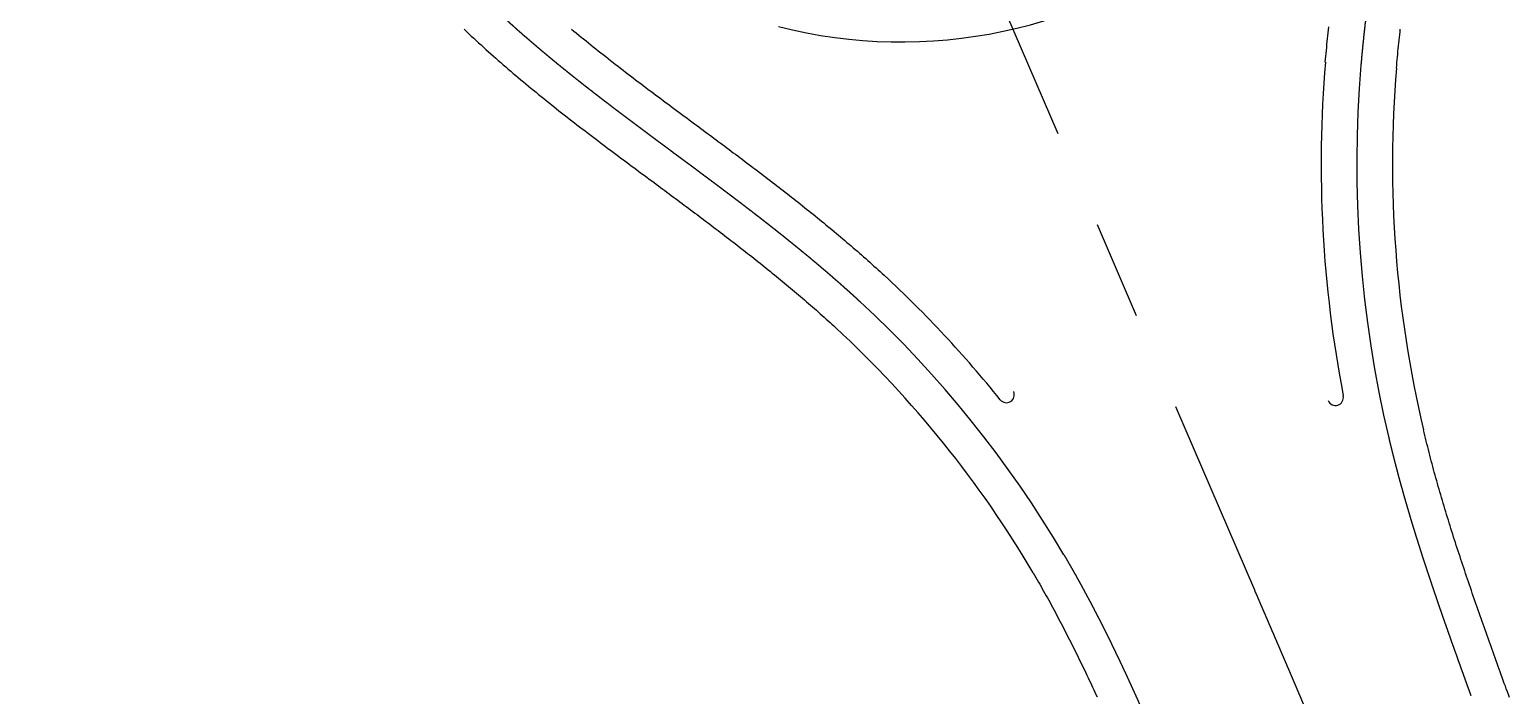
# Model space of a CAD drawing. Header units: millimetres. Extents: x 29316 to 52938, y 29851 to 35526.
# Drawn here: x 47467.5 to 47654.1, y 32764.8 to 32848.7 of the extents above; entities that cross this region are included whole.
import ezdxf

# ---------------------------------------------------------------- set-up
doc = ezdxf.new("R2010")
doc.units = ezdxf.units.MM
doc.header["$MEASUREMENT"] = 0
doc.linetypes.add('CENTER2', pattern=[1.125, 0.75, -0.125, 0.125, -0.125])
doc.layers.add('D-道路-车行道边线', color=5, linetype='CONTINUOUS')
doc.layers.add('道路中线_A', color=7, linetype='CONTINUOUS')

msp = doc.modelspace()

# ---------------------------------------------------------------- linework, layer by layer
at = {"layer": 'D-道路-车行道边线', "flags": 128}
for points in [[(47522.26, 32848.81), (47522.57, 32848.52), (47522.87, 32848.23), (47523.18, 32847.94), (47523.48, 32847.66), (47523.79, 32847.37), (47524.1, 32847.09), (47524.41, 32846.81), (47524.72, 32846.52), (47525.03, 32846.24), (47525.34, 32845.96), (47525.65, 32845.69), (47525.96, 32845.41), (47526.27, 32845.13), (47526.58, 32844.86), (47526.9, 32844.58), (47527.21, 32844.31), (47527.53, 32844.04), (47527.84, 32843.77), (47528.16, 32843.5), (47528.48, 32843.23), (47528.79, 32842.96), (47529.11, 32842.69), (47529.43, 32842.42), (47529.75, 32842.16), (47530.06, 32841.89), (47530.38, 32841.63), (47530.7, 32841.36), (47531.02, 32841.1), (47531.34, 32840.84), (47531.66, 32840.58), (47531.99, 32840.32), (47532.31, 32840.06), (47532.63, 32839.8), (47532.95, 32839.54), (47533.27, 32839.28), (47533.6, 32839.03), (47533.92, 32838.77), (47534.24, 32838.52), (47534.57, 32838.26), (47534.89, 32838.01), (47535.21, 32837.75), (47535.54, 32837.5), (47535.86, 32837.25), (47536.19, 32837), (47536.51, 32836.75), (47536.84, 32836.5), (47537.16, 32836.25), (47537.49, 32836), (47537.81, 32835.75), (47538.14, 32835.5), (47538.47, 32835.25), (47538.79, 32835.01), (47539.12, 32834.76), (47539.44, 32834.51), (47539.77, 32834.27), (47540.09, 32834.02), (47540.42, 32833.77), (47540.75, 32833.53), (47541.07, 32833.28), (47541.4, 32833.04), (47541.73, 32832.8), (47542.05, 32832.55), (47542.38, 32832.31), (47542.7, 32832.07), (47543.03, 32831.82), (47543.36, 32831.58), (47543.68, 32831.34), (47544.01, 32831.1), (47544.33, 32830.86), (47544.66, 32830.61), (47544.98, 32830.37), (47545.31, 32830.13), (47545.63, 32829.89), (47545.96, 32829.65)], [(47535.81, 32848.82), (47536.12, 32848.57), (47536.42, 32848.32), (47536.73, 32848.06), (47537.03, 32847.81), (47537.34, 32847.57), (47537.65, 32847.32), (47537.95, 32847.07), (47538.26, 32846.82), (47538.57, 32846.57), (47538.88, 32846.32), (47539.19, 32846.08), (47539.5, 32845.83), (47539.81, 32845.59), (47540.13, 32845.34), (47540.44, 32845.09), (47540.75, 32844.85), (47541.07, 32844.6), (47541.38, 32844.36), (47541.7, 32844.12), (47542.01, 32843.87), (47542.33, 32843.63), (47542.64, 32843.39), (47542.96, 32843.14), (47543.28, 32842.9), (47543.59, 32842.66), (47543.91, 32842.42), (47544.23, 32842.18), (47544.55, 32841.93), (47544.87, 32841.69), (47545.19, 32841.45), (47545.51, 32841.21), (47545.83, 32840.97), (47546.15, 32840.73), (47546.47, 32840.49), (47546.79, 32840.25), (47547.11, 32840.01), (47547.44, 32839.76), (47547.76, 32839.52), (47548.08, 32839.28), (47548.4, 32839.04), (47548.73, 32838.8), (47549.05, 32838.56), (47549.37, 32838.32), (47549.7, 32838.08), (47550.02, 32837.84), (47550.35, 32837.6), (47550.67, 32837.36), (47550.99, 32837.12), (47551.32, 32836.88)], [(47630.91, 32844.63), (47630.95, 32845), (47630.98, 32845.38), (47631.01, 32845.75), (47631.05, 32846.12), (47631.08, 32846.49), (47631.12, 32846.86), (47631.15, 32847.24), (47631.19, 32847.61), (47631.23, 32847.98), (47631.27, 32848.35), (47631.31, 32848.72), (47631.35, 32849.09)], [(47639.88, 32843.88), (47639.91, 32844.23), (47639.94, 32844.58), (47639.98, 32844.94), (47640.01, 32845.29), (47640.04, 32845.64), (47640.07, 32845.99), (47640.11, 32846.34), (47640.14, 32846.69), (47640.18, 32847.04), (47640.22, 32847.4), (47640.26, 32847.75), (47640.29, 32848.1), (47640.33, 32848.45), (47640.37, 32848.8)], [(47551.32, 32836.88), (47551.59, 32836.68), (47551.86, 32836.47), (47552.14, 32836.27), (47552.41, 32836.07), (47552.68, 32835.87), (47552.96, 32835.66), (47553.23, 32835.46), (47553.5, 32835.26), (47553.77, 32835.06), (47554.05, 32834.85), (47554.32, 32834.65), (47554.59, 32834.45), (47554.87, 32834.24), (47555.14, 32834.04), (47555.41, 32833.84), (47555.69, 32833.63), (47555.96, 32833.43), (47556.23, 32833.22), (47556.51, 32833.02), (47556.78, 32832.81), (47557.05, 32832.61), (47557.33, 32832.4), (47557.6, 32832.2), (47557.87, 32831.99), (47558.14, 32831.79), (47558.42, 32831.58), (47558.69, 32831.37), (47558.96, 32831.17), (47559.24, 32830.96), (47559.51, 32830.75), (47559.78, 32830.55), (47560.05, 32830.34), (47560.33, 32830.13), (47560.6, 32829.92), (47560.87, 32829.71), (47561.14, 32829.5), (47561.42, 32829.29), (47561.69, 32829.08), (47561.96, 32828.87), (47562.23, 32828.66), (47562.5, 32828.45), (47562.78, 32828.24), (47563.05, 32828.03), (47563.32, 32827.82), (47563.59, 32827.6), (47563.86, 32827.39), (47564.13, 32827.18), (47564.4, 32826.96), (47564.67, 32826.75), (47564.94, 32826.53), (47565.21, 32826.32), (47565.48, 32826.1), (47565.75, 32825.89), (47566.02, 32825.67), (47566.29, 32825.45), (47566.56, 32825.24), (47566.83, 32825.02), (47567.1, 32824.8), (47567.37, 32824.58), (47567.63, 32824.36), (47567.9, 32824.14), (47568.17, 32823.92), (47568.44, 32823.7), (47568.7, 32823.48), (47568.97, 32823.26), (47569.23, 32823.03), (47569.5, 32822.81), (47569.77, 32822.59), (47570.03, 32822.36), (47570.3, 32822.14), (47570.56, 32821.91), (47570.83, 32821.69), (47571.09, 32821.46), (47571.35, 32821.23), (47571.62, 32821), (47571.88, 32820.78), (47572.14, 32820.55), (47572.4, 32820.32), (47572.67, 32820.09), (47572.93, 32819.86), (47573.19, 32819.62), (47573.45, 32819.39), (47573.71, 32819.16), (47573.97, 32818.92), (47574.23, 32818.69), (47574.49, 32818.46), (47574.74, 32818.22), (47575, 32817.98), (47575.26, 32817.75), (47575.26, 32817.75)], [(47545.96, 32829.65), (47546.23, 32829.45), (47546.5, 32829.25), (47546.78, 32829.04), (47547.05, 32828.84), (47547.32, 32828.64), (47547.59, 32828.44), (47547.86, 32828.24), (47548.13, 32828.03), (47548.41, 32827.83), (47548.68, 32827.63), (47548.95, 32827.43), (47549.22, 32827.23), (47549.49, 32827.03), (47549.76, 32826.83), (47550.03, 32826.62), (47550.3, 32826.42), (47550.57, 32826.22), (47550.84, 32826.02), (47551.11, 32825.82), (47551.38, 32825.61), (47551.65, 32825.41), (47551.92, 32825.21), (47552.19, 32825.01), (47552.45, 32824.81), (47552.72, 32824.6), (47552.99, 32824.4), (47553.26, 32824.2), (47553.53, 32824), (47553.79, 32823.79), (47554.06, 32823.59), (47554.33, 32823.39), (47554.59, 32823.18), (47554.86, 32822.98), (47555.13, 32822.78), (47555.39, 32822.57), (47555.66, 32822.37), (47555.92, 32822.16), (47556.19, 32821.96), (47556.45, 32821.76), (47556.72, 32821.55), (47556.98, 32821.35), (47557.24, 32821.14), (47557.51, 32820.94), (47557.77, 32820.73), (47558.03, 32820.52), (47558.29, 32820.32), (47558.56, 32820.11), (47558.82, 32819.91), (47559.08, 32819.7), (47559.34, 32819.49), (47559.6, 32819.28), (47559.86, 32819.08), (47560.12, 32818.87), (47560.38, 32818.66), (47560.64, 32818.45), (47560.9, 32818.24), (47561.15, 32818.03), (47561.41, 32817.82), (47561.67, 32817.61), (47561.92, 32817.4), (47562.18, 32817.19), (47562.44, 32816.98), (47562.69, 32816.77), (47562.95, 32816.56), (47563.2, 32816.35), (47563.46, 32816.13), (47563.71, 32815.92), (47563.96, 32815.71), (47564.21, 32815.5), (47564.47, 32815.28), (47564.72, 32815.07), (47564.97, 32814.85), (47565.22, 32814.64), (47565.47, 32814.42), (47565.72, 32814.21), (47565.97, 32813.99), (47566.22, 32813.77), (47566.46, 32813.56), (47566.71, 32813.34), (47566.96, 32813.12), (47567.2, 32812.9), (47567.45, 32812.68), (47567.69, 32812.46), (47567.94, 32812.24), (47568.18, 32812.02), (47568.43, 32811.8), (47568.67, 32811.58), (47568.91, 32811.36), (47569.15, 32811.14), (47569.15, 32811.14)], [(47653.49, 32766.28), (47653.36, 32766.64), (47653.23, 32767), (47653.1, 32767.35), (47652.97, 32767.71), (47652.85, 32768.06), (47652.72, 32768.42), (47652.59, 32768.78), (47652.46, 32769.13), (47652.33, 32769.49), (47652.21, 32769.84), (47652.08, 32770.2), (47651.95, 32770.55), (47651.82, 32770.91), (47651.7, 32771.26), (47651.57, 32771.62), (47651.44, 32771.97), (47651.32, 32772.33), (47651.19, 32772.68), (47651.06, 32773.04), (47650.94, 32773.39), (47650.81, 32773.75), (47650.69, 32774.1), (47650.56, 32774.46), (47650.44, 32774.81), (47650.31, 32775.17), (47650.19, 32775.52), (47650.07, 32775.88), (47649.94, 32776.23), (47649.82, 32776.58), (47649.7, 32776.94), (47649.57, 32777.29), (47649.45, 32777.65), (47649.33, 32778), (47649.21, 32778.36), (47649.09, 32778.71), (47648.97, 32779.07), (47648.84, 32779.42), (47648.72, 32779.77), (47648.61, 32780.13), (47648.49, 32780.48), (47648.37, 32780.84), (47648.25, 32781.19), (47648.13, 32781.55), (47648.01, 32781.9), (47647.9, 32782.26), (47647.78, 32782.61), (47647.67, 32782.96), (47647.55, 32783.32), (47647.43, 32783.67), (47647.32, 32784.03), (47647.21, 32784.38), (47647.09, 32784.74), (47646.98, 32785.09), (47646.87, 32785.45), (47646.76, 32785.8), (47646.65, 32786.16), (47646.54, 32786.51), (47646.43, 32786.87), (47646.32, 32787.22), (47646.21, 32787.58), (47646.1, 32787.93), (47645.99, 32788.29), (47645.89, 32788.64), (47645.78, 32789), (47645.68, 32789.35), (47645.57, 32789.71), (47645.47, 32790.07), (47645.36, 32790.42), (47645.26, 32790.78), (47645.16, 32791.13), (47645.06, 32791.49), (47644.96, 32791.84), (47644.86, 32792.2), (47644.76, 32792.56), (47644.66, 32792.91), (47644.57, 32793.27), (47644.47, 32793.63), (47644.37, 32793.98), (47644.28, 32794.34), (47644.19, 32794.7), (47644.09, 32795.05), (47644, 32795.41), (47643.91, 32795.77), (47643.82, 32796.12), (47643.73, 32796.48), (47643.64, 32796.84), (47643.55, 32797.2), (47643.47, 32797.55), (47643.38, 32797.91), (47643.29, 32798.27), (47643.29, 32798.27)], [(47594.06, 32780.2), (47594.23, 32779.91), (47594.39, 32779.63), (47594.56, 32779.34), (47594.72, 32779.06), (47594.89, 32778.77), (47595.05, 32778.49), (47595.21, 32778.2), (47595.37, 32777.91), (47595.54, 32777.62), (47595.7, 32777.33), (47595.86, 32777.05), (47596.02, 32776.76), (47596.18, 32776.47), (47596.33, 32776.18), (47596.49, 32775.89), (47596.65, 32775.59), (47596.81, 32775.3), (47596.96, 32775.01), (47597.12, 32774.72), (47597.27, 32774.43), (47597.43, 32774.13), (47597.58, 32773.84), (47597.74, 32773.55), (47597.89, 32773.25), (47598.04, 32772.96), (47598.19, 32772.66), (47598.34, 32772.37), (47598.49, 32772.07), (47598.65, 32771.77), (47598.8, 32771.48), (47598.94, 32771.18), (47599.09, 32770.88), (47599.24, 32770.59), (47599.39, 32770.29), (47599.54, 32769.99), (47599.68, 32769.69), (47599.83, 32769.39), (47599.98, 32769.09), (47600.12, 32768.79), (47600.27, 32768.5), (47600.41, 32768.2), (47600.56, 32767.89), (47600.7, 32767.59), (47600.84, 32767.29), (47600.99, 32766.99), (47601.13, 32766.69), (47601.27, 32766.39), (47601.41, 32766.09), (47601.55, 32765.78), (47601.7, 32765.48), (47601.84, 32765.18), (47601.98, 32764.87), (47602.12, 32764.57)], [(47654.13, 32764.5), (47654, 32764.86), (47653.87, 32765.21), (47653.74, 32765.57), (47653.62, 32765.93), (47653.49, 32766.28), (47653.49, 32766.28)]]:
    msp.add_lwpolyline(points, dxfattribs=at)
at = {"layer": 'D-道路-车行道边线'}
for centre, radius, start, end in [((47577.38, 32909.69), 62.5, 255.6835, 0.5045), ((47784.88, 32831.79), 154.5, 175.2318, 190.915), ((47784.88, 32831.79), 145.5, 175.2318, 193.3194), ((47477.2, 32711.61), 144.5, 38.7519, 47.2676), ((47477.2, 32711.61), 135.5, 30.4123, 47.2676), ((47590.68, 32802.68), 1, 218.7519, 23.2946), ((47632.19, 32802.34), 1, 203.2946, 10.915)]:
    msp.add_arc(centre, radius, start, end, dxfattribs=at)
at = {"layer": '道路中线_A', "color": 6, "linetype": 'CENTER2', "ltscale": 100}
msp.add_line((47434.05, 33214.51), (47621.96, 32778.07), dxfattribs=at)
at = {"layer": '道路中线_A', "color": 6, "linetype": 'CENTER2', "ltscale": 100, "flags": 128}
for points in [[(47640.47, 32876.53), (47640.44, 32876.35, -0.000003), (47640.4, 32876.17, -0.000004), (47640.37, 32875.99, -0.000006), (47640.33, 32875.81, -0.000008), (47640.3, 32875.64, -0.000009), (47640.26, 32875.46, -0.000011), (47640.23, 32875.28, -0.000013), (47640.19, 32875.1, -0.000014), (47640.16, 32874.92, -0.000016), (47640.12, 32874.74, -0.000018), (47640.09, 32874.57, -0.000019), (47640.05, 32874.39, -0.000021), (47640.02, 32874.21, -0.000023), (47639.98, 32874.03, -0.000024), (47639.95, 32873.85, -0.000026), (47639.92, 32873.67, -0.000028), (47639.88, 32873.5, -0.000029), (47639.85, 32873.32, -0.000031), (47639.81, 32873.14, -0.000033), (47639.78, 32872.96, -0.000034), (47639.74, 32872.78, -0.000036), (47639.71, 32872.61, -0.000038), (47639.67, 32872.43, -0.00004), (47639.64, 32872.25, -0.000041), (47639.61, 32872.07, -0.000043), (47639.57, 32871.89, -0.000045), (47639.54, 32871.71, -0.000046), (47639.5, 32871.54, -0.000048), (47639.47, 32871.36, -0.00005), (47639.43, 32871.18, -0.000051), (47639.4, 32871, -0.000053), (47639.37, 32870.82, -0.000055), (47639.33, 32870.64, -0.000056), (47639.3, 32870.47, -0.000058), (47639.26, 32870.29, -0.00006), (47639.23, 32870.11, -0.000061), (47639.2, 32869.93, -0.000063), (47639.16, 32869.75, -0.000065), (47639.13, 32869.57, -0.000066), (47639.1, 32869.4, -0.000068), (47639.06, 32869.22, -0.00007), (47639.03, 32869.04, -0.000071), (47638.99, 32868.86, -0.000073), (47638.96, 32868.68, -0.000075), (47638.93, 32868.5, -0.000076), (47638.89, 32868.32, -0.000078), (47638.86, 32868.15, -0.00008), (47638.83, 32867.97, -0.000082), (47638.79, 32867.79, -0.000083), (47638.76, 32867.61, -0.000085), (47638.73, 32867.43, -0.000087), (47638.69, 32867.25, -0.000088), (47638.66, 32867.07, -0.00009), (47638.63, 32866.9, -0.000092), (47638.6, 32866.72, -0.000093), (47638.56, 32866.54, -0.000095), (47638.53, 32866.36, -0.000097), (47638.5, 32866.18, -0.000098), (47638.46, 32866, -0.0001), (47638.43, 32865.82, -0.000102), (47638.4, 32865.65, -0.000103), (47638.37, 32865.47, -0.000105), (47638.34, 32865.29, -0.000107), (47638.3, 32865.11, -0.000108), (47638.27, 32864.93, -0.00011), (47638.24, 32864.75, -0.000112), (47638.21, 32864.57, -0.000113), (47638.17, 32864.4, -0.000115), (47638.14, 32864.22, -0.000117), (47638.11, 32864.04, -0.000119), (47638.08, 32863.86, -0.00012), (47638.05, 32863.68, -0.000122), (47638.02, 32863.5, -0.000124), (47637.98, 32863.32, -0.000125), (47637.95, 32863.14, -0.000127), (47637.92, 32862.96, -0.000129), (47637.89, 32862.79, -0.00013), (47637.86, 32862.61, -0.000132), (47637.83, 32862.43, -0.000134), (47637.8, 32862.25, -0.000135), (47637.77, 32862.07, -0.000137), (47637.74, 32861.89, -0.000139), (47637.71, 32861.71, -0.00014), (47637.68, 32861.53, -0.000142), (47637.65, 32861.35, -0.000144), (47637.61, 32861.18, -0.000145), (47637.58, 32861, -0.000147), (47637.55, 32860.82, -0.000149), (47637.52, 32860.64, -0.00015), (47637.49, 32860.46, -0.000152), (47637.46, 32860.28, -0.000154), (47637.44, 32860.1, -0.000156), (47637.41, 32859.92, -0.000157), (47637.38, 32859.74, -0.000159), (47637.35, 32859.56, -0.000161), (47637.32, 32859.38, -0.000162), (47637.29, 32859.2, -0.000164), (47637.26, 32859.03, -0.000166), (47637.23, 32858.85, -0.000167), (47637.2, 32858.67, -0.000169), (47637.17, 32858.49, -0.000171), (47637.15, 32858.31, -0.000172), (47637.12, 32858.13, -0.000174), (47637.09, 32857.95, -0.000176), (47637.06, 32857.77, -0.000177), (47637.03, 32857.59, -0.000179), (47637, 32857.41, -0.000181), (47636.98, 32857.23, -0.000182), (47636.95, 32857.05, -0.000184), (47636.92, 32856.87, -0.000186), (47636.89, 32856.69, -0.000187), (47636.87, 32856.51, -0.000189), (47636.84, 32856.33, -0.000191), (47636.81, 32856.15, -0.000193), (47636.79, 32855.98, -0.000194), (47636.76, 32855.8, -0.000196), (47636.73, 32855.62, -0.000198), (47636.71, 32855.44, -0.000199), (47636.68, 32855.26, -0.000201), (47636.65, 32855.08, -0.000203), (47636.63, 32854.9, -0.000204), (47636.6, 32854.72, -0.000206), (47636.58, 32854.54, -0.000208), (47636.55, 32854.36, -0.000209), (47636.53, 32854.18, -0.000211), (47636.5, 32854, -0.000213), (47636.48, 32853.82, -0.000214), (47636.45, 32853.64, -0.000216), (47636.43, 32853.46, -0.000218), (47636.4, 32853.28, -0.000219), (47636.38, 32853.1, -0.000221), (47636.35, 32852.92, -0.000223), (47636.33, 32852.74, -0.000224), (47636.31, 32852.56, -0.000226), (47636.28, 32852.38, -0.000228), (47636.26, 32852.2, -0.000229), (47636.23, 32852.02, -0.000231), (47636.21, 32851.84, -0.000233), (47636.19, 32851.66, -0.000235), (47636.16, 32851.48, -0.000236), (47636.14, 32851.3, -0.000238), (47636.12, 32851.12, -0.00024), (47636.1, 32850.94, -0.000241), (47636.07, 32850.76, -0.000243), (47636.05, 32850.58, -0.000245), (47636.03, 32850.4, -0.000246), (47636.01, 32850.22, -0.000248), (47635.99, 32850.04, -0.00025), (47635.97, 32849.86, -0.000251), (47635.95, 32849.68, -0.000253), (47635.92, 32849.5, -0.000255), (47635.9, 32849.32, -0.000256), (47635.88, 32849.14, -0.000258), (47635.86, 32848.95, -0.00026), (47635.84, 32848.77, -0.000261), (47635.82, 32848.59, -0.000263), (47635.8, 32848.41, -0.000265), (47635.78, 32848.23, -0.000266), (47635.76, 32848.05, -0.000268), (47635.74, 32847.87, -0.00027), (47635.72, 32847.69, -0.000272), (47635.71, 32847.51, -0.000273), (47635.69, 32847.33, -0.000275), (47635.67, 32847.15, -0.000277), (47635.65, 32846.97, -0.000278), (47635.63, 32846.79, -0.00028), (47635.61, 32846.61, -0.000282), (47635.6, 32846.43, -0.000283), (47635.58, 32846.25, -0.000285), (47635.56, 32846.07, -0.000287), (47635.54, 32845.88, -0.000288), (47635.53, 32845.7, -0.00029), (47635.51, 32845.52, -0.000292), (47635.49, 32845.34, -0.000293), (47635.48, 32845.16, -0.000295), (47635.46, 32844.98, -0.000297), (47635.45, 32844.8, -0.000298), (47635.43, 32844.62, -0.0003), (47635.41, 32844.44, -0.000302), (47635.4, 32844.26)], [(47521.1, 32856.37, -0.000499), (47521.24, 32856.22, -0.000496), (47521.37, 32856.08, -0.000493), (47521.51, 32855.93, -0.00049), (47521.65, 32855.79, -0.000488), (47521.79, 32855.64, -0.000485), (47521.92, 32855.5, -0.000482), (47522.06, 32855.35, -0.000479), (47522.2, 32855.21, -0.000476), (47522.34, 32855.07, -0.000474), (47522.48, 32854.92, -0.000471), (47522.62, 32854.78, -0.000468), (47522.76, 32854.64, -0.000465), (47522.9, 32854.49, -0.000463), (47523.04, 32854.35, -0.00046), (47523.18, 32854.21, -0.000457), (47523.32, 32854.07, -0.000454), (47523.46, 32853.93, -0.000451), (47523.61, 32853.78, -0.000449), (47523.75, 32853.64, -0.000446), (47523.89, 32853.5, -0.000443), (47524.03, 32853.36, -0.00044), (47524.17, 32853.22, -0.000438), (47524.32, 32853.08, -0.000435), (47524.46, 32852.94, -0.000432), (47524.6, 32852.8, -0.000429), (47524.75, 32852.66, -0.000426), (47524.89, 32852.52, -0.000424), (47525.03, 32852.38, -0.000421), (47525.18, 32852.25, -0.000418), (47525.32, 32852.11, -0.000415), (47525.47, 32851.97, -0.000413), (47525.61, 32851.83, -0.00041), (47525.76, 32851.69, -0.000407), (47525.9, 32851.56, -0.000404), (47526.05, 32851.42, -0.000401), (47526.19, 32851.28, -0.000399), (47526.34, 32851.15, -0.000396), (47526.49, 32851.01, -0.000393), (47526.63, 32850.87, -0.00039), (47526.78, 32850.74, -0.000387), (47526.93, 32850.6, -0.000385), (47527.07, 32850.47, -0.000382), (47527.22, 32850.33, -0.000379), (47527.37, 32850.2, -0.000376), (47527.52, 32850.06, -0.000374), (47527.66, 32849.93, -0.000371), (47527.81, 32849.79, -0.000368), (47527.96, 32849.66, -0.000365), (47528.11, 32849.52, -0.000362), (47528.26, 32849.39, -0.00036), (47528.41, 32849.26, -0.000357), (47528.56, 32849.12, -0.000354), (47528.7, 32848.99, -0.000351), (47528.85, 32848.86, -0.000349), (47529, 32848.72, -0.000346), (47529.15, 32848.59, -0.000343), (47529.3, 32848.46, -0.00034), (47529.45, 32848.33, -0.000338), (47529.6, 32848.19, -0.000335), (47529.75, 32848.06, -0.000332), (47529.91, 32847.93, -0.000329), (47530.06, 32847.8, -0.000326), (47530.21, 32847.67, -0.000324), (47530.36, 32847.54, -0.000321), (47530.51, 32847.41, -0.000318), (47530.66, 32847.28, -0.000315), (47530.81, 32847.15, -0.000312), (47530.97, 32847.02, -0.00031), (47531.12, 32846.89, -0.000307), (47531.27, 32846.76, -0.000304), (47531.42, 32846.63, -0.000301), (47531.57, 32846.5, -0.000299), (47531.73, 32846.37, -0.000296), (47531.88, 32846.24, -0.000293), (47532.03, 32846.11, -0.00029), (47532.19, 32845.98, -0.000287), (47532.34, 32845.85, -0.000285), (47532.49, 32845.73, -0.000282), (47532.65, 32845.6, -0.000279), (47532.8, 32845.47, -0.000276), (47532.95, 32845.34, -0.000274), (47533.11, 32845.21, -0.000271), (47533.26, 32845.09, -0.000268), (47533.42, 32844.96, -0.000265), (47533.57, 32844.83, -0.000263), (47533.73, 32844.71, -0.00026), (47533.88, 32844.58, -0.000257), (47534.03, 32844.45, -0.000254), (47534.19, 32844.33, -0.000251), (47534.34, 32844.2, -0.000249), (47534.5, 32844.07, -0.000246), (47534.66, 32843.95, -0.000243), (47534.81, 32843.82, -0.00024), (47534.97, 32843.7, -0.000238), (47535.12, 32843.57, -0.000235), (47535.28, 32843.44, -0.000232), (47535.43, 32843.32, -0.000229), (47535.59, 32843.19, -0.000226), (47535.75, 32843.07, -0.000224), (47535.9, 32842.94, -0.000221), (47536.06, 32842.82, -0.000218), (47536.21, 32842.7, -0.000215), (47536.37, 32842.57, -0.000213), (47536.53, 32842.45, -0.00021), (47536.68, 32842.32, -0.000207), (47536.84, 32842.2, -0.000204), (47537, 32842.07, -0.000201), (47537.16, 32841.95, -0.000199), (47537.31, 32841.83, -0.000196), (47537.47, 32841.7, -0.000193), (47537.63, 32841.58, -0.00019), (47537.79, 32841.46, -0.000187), (47537.94, 32841.33, -0.000185), (47538.1, 32841.21, -0.000182), (47538.26, 32841.09, -0.000179), (47538.42, 32840.97, -0.000176), (47538.57, 32840.84, -0.000174), (47538.73, 32840.72, -0.000171), (47538.89, 32840.6, -0.000168), (47539.05, 32840.48, -0.000165), (47539.21, 32840.35, -0.000163), (47539.37, 32840.23, -0.00016), (47539.52, 32840.11, -0.000157), (47539.68, 32839.99, -0.000154), (47539.84, 32839.86, -0.000151), (47540, 32839.74, -0.000149), (47540.16, 32839.62, -0.000146), (47540.32, 32839.5, -0.000143), (47540.48, 32839.38, -0.00014), (47540.63, 32839.26, -0.000138), (47540.79, 32839.14, -0.000135), (47540.95, 32839.01, -0.000132), (47541.11, 32838.89, -0.000129), (47541.27, 32838.77, -0.000126), (47541.43, 32838.65, -0.000124), (47541.59, 32838.53, -0.000121), (47541.75, 32838.41, -0.000118), (47541.91, 32838.29, -0.000115), (47542.07, 32838.17, -0.000113), (47542.23, 32838.05, -0.00011), (47542.39, 32837.93, -0.000107), (47542.55, 32837.81, -0.000104), (47542.71, 32837.69, -0.000101), (47542.87, 32837.57, -0.000099), (47543.03, 32837.45, -0.000096), (47543.19, 32837.33, -0.000093), (47543.35, 32837.21, -0.00009), (47543.51, 32837.09, -0.000088), (47543.67, 32836.97, -0.000085), (47543.83, 32836.85, -0.000082), (47543.99, 32836.73, -0.000079), (47544.15, 32836.61, -0.000076), (47544.31, 32836.49, -0.000074), (47544.47, 32836.37, -0.000071), (47544.63, 32836.25, -0.000068), (47544.79, 32836.13, -0.000065), (47544.95, 32836.01, -0.000063), (47545.11, 32835.89, -0.00006), (47545.27, 32835.77, -0.000057), (47545.43, 32835.65, -0.000054), (47545.59, 32835.53, -0.000051), (47545.75, 32835.41, -0.000049), (47545.91, 32835.29, -0.000046), (47546.07, 32835.17, -0.000043), (47546.23, 32835.05, -0.00004), (47546.39, 32834.93, -0.000038), (47546.55, 32834.81, -0.000035), (47546.71, 32834.69, -0.000032), (47546.87, 32834.57, -0.000029), (47547.03, 32834.46, -0.000026), (47547.19, 32834.34, -0.000024), (47547.35, 32834.22, -0.000021), (47547.52, 32834.1, -0.000018), (47547.68, 32833.98, -0.000015), (47547.84, 32833.86, -0.000013), (47548, 32833.74, -0.00001), (47548.16, 32833.62, -0.000007), (47548.32, 32833.5, -0.000004), (47548.48, 32833.38, -0.000001), (47548.64, 32833.26)], [(47548.64, 32833.26), (47548.77, 32833.16, 0.000002), (47548.91, 32833.06, 0.000004), (47549.04, 32832.96, 0.000006), (47549.18, 32832.86, 0.000007), (47549.31, 32832.76, 0.000009), (47549.45, 32832.66, 0.000011), (47549.58, 32832.56, 0.000012), (47549.72, 32832.46, 0.000014), (47549.85, 32832.36, 0.000016), (47549.99, 32832.26, 0.000017), (47550.12, 32832.16, 0.000019), (47550.26, 32832.06, 0.000021), (47550.39, 32831.97, 0.000022), (47550.52, 32831.87, 0.000024), (47550.66, 32831.77, 0.000026), (47550.79, 32831.67, 0.000027), (47550.93, 32831.57, 0.000029), (47551.06, 32831.47, 0.000031), (47551.2, 32831.37, 0.000032), (47551.33, 32831.27, 0.000034), (47551.47, 32831.17, 0.000036), (47551.6, 32831.07, 0.000037), (47551.74, 32830.97, 0.000039), (47551.87, 32830.86, 0.000041), (47552, 32830.76, 0.000042), (47552.14, 32830.66, 0.000044), (47552.27, 32830.56, 0.000046), (47552.41, 32830.46, 0.000047), (47552.54, 32830.36, 0.000049), (47552.68, 32830.26, 0.000051), (47552.81, 32830.16, 0.000052), (47552.95, 32830.06, 0.000054), (47553.08, 32829.96, 0.000056), (47553.21, 32829.86, 0.000057), (47553.35, 32829.76, 0.000059), (47553.48, 32829.66, 0.000061), (47553.62, 32829.56, 0.000062), (47553.75, 32829.46, 0.000064), (47553.88, 32829.36, 0.000066), (47554.02, 32829.26, 0.000067), (47554.15, 32829.16, 0.000069), (47554.29, 32829.06, 0.000071), (47554.42, 32828.96, 0.000072), (47554.56, 32828.86, 0.000074), (47554.69, 32828.76, 0.000076), (47554.82, 32828.66, 0.000077), (47554.96, 32828.55, 0.000079), (47555.09, 32828.45, 0.000081), (47555.22, 32828.35, 0.000082), (47555.36, 32828.25, 0.000084), (47555.49, 32828.15, 0.000086), (47555.63, 32828.05, 0.000087), (47555.76, 32827.95, 0.000089), (47555.89, 32827.85, 0.000091), (47556.03, 32827.75, 0.000092), (47556.16, 32827.65, 0.000094), (47556.29, 32827.54, 0.000096), (47556.43, 32827.44, 0.000097), (47556.56, 32827.34, 0.000099), (47556.7, 32827.24, 0.000101), (47556.83, 32827.14, 0.000102), (47556.96, 32827.04, 0.000104), (47557.1, 32826.94, 0.000106), (47557.23, 32826.83, 0.000107), (47557.36, 32826.73, 0.000109), (47557.5, 32826.63, 0.000111), (47557.63, 32826.53, 0.000112), (47557.76, 32826.43, 0.000114), (47557.89, 32826.32, 0.000116), (47558.03, 32826.22, 0.000117), (47558.16, 32826.12, 0.000119), (47558.29, 32826.02, 0.000121), (47558.43, 32825.92, 0.000122), (47558.56, 32825.81, 0.000124), (47558.69, 32825.71, 0.000126), (47558.82, 32825.61, 0.000127), (47558.96, 32825.51, 0.000129), (47559.09, 32825.4, 0.000131), (47559.22, 32825.3, 0.000132), (47559.36, 32825.2, 0.000134), (47559.49, 32825.1, 0.000136), (47559.62, 32824.99, 0.000137), (47559.75, 32824.89, 0.000139), (47559.88, 32824.79, 0.000141), (47560.02, 32824.68, 0.000142), (47560.15, 32824.58, 0.000144), (47560.28, 32824.48, 0.000146), (47560.41, 32824.38, 0.000147), (47560.55, 32824.27, 0.000149), (47560.68, 32824.17, 0.000151), (47560.81, 32824.06, 0.000152), (47560.94, 32823.96, 0.000154), (47561.07, 32823.86, 0.000156), (47561.2, 32823.75, 0.000157), (47561.34, 32823.65, 0.000159), (47561.47, 32823.55, 0.00016), (47561.6, 32823.44, 0.000162), (47561.73, 32823.34, 0.000164), (47561.86, 32823.23, 0.000165), (47561.99, 32823.13, 0.000167), (47562.12, 32823.03, 0.000169), (47562.26, 32822.92, 0.00017), (47562.39, 32822.82, 0.000172), (47562.52, 32822.71, 0.000174), (47562.65, 32822.61, 0.000175), (47562.78, 32822.5, 0.000177), (47562.91, 32822.4, 0.000179), (47563.04, 32822.29, 0.00018), (47563.17, 32822.19, 0.000182), (47563.3, 32822.08, 0.000184), (47563.43, 32821.98, 0.000185), (47563.56, 32821.87, 0.000187), (47563.69, 32821.77, 0.000189), (47563.82, 32821.66, 0.00019), (47563.95, 32821.56, 0.000192), (47564.08, 32821.45, 0.000194), (47564.21, 32821.34, 0.000195), (47564.34, 32821.24, 0.000197), (47564.47, 32821.13, 0.000199), (47564.6, 32821.03, 0.0002), (47564.73, 32820.92, 0.000202), (47564.86, 32820.81, 0.000204), (47564.99, 32820.71, 0.000205), (47565.12, 32820.6, 0.000207), (47565.25, 32820.49, 0.000209), (47565.38, 32820.39, 0.00021), (47565.51, 32820.28, 0.000212), (47565.64, 32820.17, 0.000214), (47565.77, 32820.07, 0.000215), (47565.9, 32819.96, 0.000217), (47566.03, 32819.85, 0.000219), (47566.15, 32819.74, 0.00022), (47566.28, 32819.64, 0.000222), (47566.41, 32819.53, 0.000224), (47566.54, 32819.42, 0.000225), (47566.67, 32819.31, 0.000227), (47566.8, 32819.2, 0.000229), (47566.92, 32819.1, 0.00023), (47567.05, 32818.99, 0.000232), (47567.18, 32818.88, 0.000234), (47567.31, 32818.77, 0.000235), (47567.44, 32818.66, 0.000237), (47567.56, 32818.55, 0.000239), (47567.69, 32818.45, 0.00024), (47567.82, 32818.34, 0.000242), (47567.95, 32818.23, 0.000244), (47568.07, 32818.12, 0.000245), (47568.2, 32818.01, 0.000247), (47568.33, 32817.9, 0.000249), (47568.45, 32817.79, 0.00025), (47568.58, 32817.68, 0.000252), (47568.71, 32817.57, 0.000254), (47568.83, 32817.46, 0.000255), (47568.96, 32817.35, 0.000257), (47569.09, 32817.24, 0.000259), (47569.21, 32817.13, 0.00026), (47569.34, 32817.02, 0.000262), (47569.47, 32816.91, 0.000264), (47569.59, 32816.8, 0.000265), (47569.72, 32816.69, 0.000267), (47569.84, 32816.58, 0.000269), (47569.97, 32816.46, 0.00027), (47570.09, 32816.35, 0.000272), (47570.22, 32816.24, 0.000274), (47570.34, 32816.13, 0.000275), (47570.47, 32816.02, 0.000277), (47570.59, 32815.91, 0.000279), (47570.72, 32815.8, 0.00028), (47570.84, 32815.68, 0.000282), (47570.97, 32815.57, 0.000284), (47571.09, 32815.46, 0.000285), (47571.22, 32815.35, 0.000287), (47571.34, 32815.23, 0.000289), (47571.46, 32815.12, 0.00029), (47571.59, 32815.01, 0.000292), (47571.71, 32814.89, 0.000294), (47571.84, 32814.78, 0.000295), (47571.96, 32814.67, 0.000297), (47572.08, 32814.55, 0.000299), (47572.21, 32814.44)], [(47638.91, 32797.23, -0.000315), (47638.96, 32797.05, -0.000313), (47639, 32796.86, -0.000311), (47639.05, 32796.68, -0.00031), (47639.09, 32796.49, -0.000308), (47639.14, 32796.31, -0.000306), (47639.18, 32796.13, -0.000304), (47639.23, 32795.94, -0.000303), (47639.27, 32795.76, -0.000301), (47639.32, 32795.57, -0.000299), (47639.36, 32795.39, -0.000297), (47639.41, 32795.21, -0.000296), (47639.46, 32795.02, -0.000294), (47639.5, 32794.84, -0.000292), (47639.55, 32794.66, -0.00029), (47639.6, 32794.47, -0.000289), (47639.64, 32794.29, -0.000287), (47639.69, 32794.11, -0.000285), (47639.74, 32793.92, -0.000283), (47639.78, 32793.74, -0.000282), (47639.83, 32793.56, -0.00028), (47639.88, 32793.37, -0.000278), (47639.93, 32793.19, -0.000276), (47639.98, 32793.01, -0.000275), (47640.03, 32792.82, -0.000273), (47640.08, 32792.64, -0.000271), (47640.12, 32792.46, -0.000269), (47640.17, 32792.27, -0.000268), (47640.22, 32792.09, -0.000266), (47640.27, 32791.91, -0.000264), (47640.32, 32791.73, -0.000262), (47640.37, 32791.54, -0.00026), (47640.42, 32791.36, -0.000259), (47640.47, 32791.18, -0.000257), (47640.52, 32790.99, -0.000255), (47640.58, 32790.81, -0.000253), (47640.63, 32790.63, -0.000252), (47640.68, 32790.45, -0.00025), (47640.73, 32790.27, -0.000248), (47640.78, 32790.08, -0.000246), (47640.83, 32789.9, -0.000245), (47640.88, 32789.72, -0.000243), (47640.94, 32789.54, -0.000241), (47640.99, 32789.35, -0.000239), (47641.04, 32789.17, -0.000238), (47641.09, 32788.99, -0.000236), (47641.15, 32788.81, -0.000234), (47641.2, 32788.63, -0.000232), (47641.25, 32788.44, -0.000231), (47641.31, 32788.26, -0.000229), (47641.36, 32788.08, -0.000227), (47641.41, 32787.9, -0.000225), (47641.47, 32787.72, -0.000224), (47641.52, 32787.54, -0.000222), (47641.58, 32787.35, -0.00022), (47641.63, 32787.17, -0.000218), (47641.68, 32786.99, -0.000217), (47641.74, 32786.81, -0.000215), (47641.79, 32786.63, -0.000213), (47641.85, 32786.45, -0.000211), (47641.9, 32786.27, -0.00021), (47641.96, 32786.09, -0.000208), (47642.01, 32785.9, -0.000206), (47642.07, 32785.72, -0.000204), (47642.13, 32785.54, -0.000203), (47642.18, 32785.36, -0.000201), (47642.24, 32785.18, -0.000199), (47642.29, 32785, -0.000197), (47642.35, 32784.82, -0.000196), (47642.41, 32784.64, -0.000194), (47642.46, 32784.46, -0.000192), (47642.52, 32784.28, -0.00019), (47642.58, 32784.1, -0.000189), (47642.63, 32783.91, -0.000187), (47642.69, 32783.73, -0.000185), (47642.75, 32783.55, -0.000183), (47642.81, 32783.37, -0.000182), (47642.86, 32783.19, -0.00018), (47642.92, 32783.01, -0.000178), (47642.98, 32782.83, -0.000176), (47643.04, 32782.65, -0.000175), (47643.09, 32782.47, -0.000173), (47643.15, 32782.29, -0.000171), (47643.21, 32782.11, -0.000169), (47643.27, 32781.93, -0.000168), (47643.33, 32781.75, -0.000166), (47643.39, 32781.57, -0.000164), (47643.45, 32781.39, -0.000162), (47643.5, 32781.21, -0.000161), (47643.56, 32781.03, -0.000159), (47643.62, 32780.85, -0.000157), (47643.68, 32780.67, -0.000155), (47643.74, 32780.49, -0.000153), (47643.8, 32780.31, -0.000152), (47643.86, 32780.13, -0.00015), (47643.92, 32779.95, -0.000148), (47643.98, 32779.77, -0.000146), (47644.04, 32779.59, -0.000145), (47644.1, 32779.41, -0.000143), (47644.16, 32779.23, -0.000141), (47644.22, 32779.05, -0.000139), (47644.28, 32778.87, -0.000138), (47644.34, 32778.69, -0.000136), (47644.4, 32778.51, -0.000134), (47644.46, 32778.33, -0.000132), (47644.52, 32778.15, -0.000131), (47644.58, 32777.97, -0.000129), (47644.64, 32777.8, -0.000127), (47644.7, 32777.62, -0.000125), (47644.77, 32777.44, -0.000124), (47644.83, 32777.26, -0.000122), (47644.89, 32777.08, -0.00012), (47644.95, 32776.9, -0.000118), (47645.01, 32776.72, -0.000117), (47645.07, 32776.54, -0.000115), (47645.13, 32776.36, -0.000113), (47645.2, 32776.18, -0.000111), (47645.26, 32776, -0.00011), (47645.32, 32775.82, -0.000108), (47645.38, 32775.64, -0.000106), (47645.44, 32775.47, -0.000104), (47645.51, 32775.29, -0.000103), (47645.57, 32775.11, -0.000101), (47645.63, 32774.93, -0.000099), (47645.69, 32774.75, -0.000097), (47645.75, 32774.57, -0.000096), (47645.82, 32774.39, -0.000094), (47645.88, 32774.21, -0.000092), (47645.94, 32774.03, -0.00009), (47646, 32773.86, -0.000089), (47646.07, 32773.68, -0.000087), (47646.13, 32773.5, -0.000085), (47646.19, 32773.32, -0.000083), (47646.26, 32773.14, -0.000082), (47646.32, 32772.96, -0.00008), (47646.38, 32772.78, -0.000078), (47646.44, 32772.6, -0.000076), (47646.51, 32772.43, -0.000075), (47646.57, 32772.25, -0.000073), (47646.63, 32772.07, -0.000071), (47646.7, 32771.89, -0.000069), (47646.76, 32771.71, -0.000068), (47646.82, 32771.53, -0.000066), (47646.89, 32771.35, -0.000064), (47646.95, 32771.18, -0.000062), (47647.01, 32771, -0.000061), (47647.08, 32770.82, -0.000059), (47647.14, 32770.64, -0.000057), (47647.2, 32770.46, -0.000055), (47647.27, 32770.28, -0.000054), (47647.33, 32770.11, -0.000052), (47647.4, 32769.93, -0.00005), (47647.46, 32769.75, -0.000048), (47647.52, 32769.57, -0.000046), (47647.59, 32769.39, -0.000045), (47647.65, 32769.21, -0.000043), (47647.71, 32769.04, -0.000041), (47647.78, 32768.86, -0.000039), (47647.84, 32768.68, -0.000038), (47647.91, 32768.5, -0.000036), (47647.97, 32768.32, -0.000034), (47648.03, 32768.14, -0.000032), (47648.1, 32767.97, -0.000031), (47648.16, 32767.79, -0.000029), (47648.23, 32767.61, -0.000027), (47648.29, 32767.43, -0.000025), (47648.36, 32767.25, -0.000024), (47648.42, 32767.07, -0.000022), (47648.48, 32766.9, -0.00002), (47648.55, 32766.72, -0.000018), (47648.61, 32766.54, -0.000017), (47648.68, 32766.36, -0.000015), (47648.74, 32766.18, -0.000013), (47648.8, 32766, -0.000011), (47648.87, 32765.83, -0.00001), (47648.93, 32765.65, -0.000008), (47649, 32765.47, -0.000006), (47649.06, 32765.29, -0.000004), (47649.13, 32765.11, -0.000003), (47649.19, 32764.94, -0.000001), (47649.25, 32764.76)], [(47597.94, 32782.48, 0.0003), (47598.03, 32782.33, 0.000299), (47598.11, 32782.19, 0.000297), (47598.2, 32782.04, 0.000296), (47598.28, 32781.9, 0.000295), (47598.37, 32781.75, 0.000294), (47598.45, 32781.6, 0.000292), (47598.53, 32781.46, 0.000291), (47598.62, 32781.31, 0.00029), (47598.7, 32781.17, 0.000289), (47598.78, 32781.02, 0.000287), (47598.87, 32780.87, 0.000286), (47598.95, 32780.73, 0.000285), (47599.03, 32780.58, 0.000284), (47599.12, 32780.44, 0.000282), (47599.2, 32780.29, 0.000281), (47599.28, 32780.14, 0.00028), (47599.37, 32780, 0.000278), (47599.45, 32779.85, 0.000277), (47599.53, 32779.7, 0.000276), (47599.61, 32779.55, 0.000275), (47599.69, 32779.41, 0.000273), (47599.77, 32779.26, 0.000272), (47599.86, 32779.11, 0.000271), (47599.94, 32778.97, 0.00027), (47600.02, 32778.82, 0.000268), (47600.1, 32778.67, 0.000267), (47600.18, 32778.52, 0.000266), (47600.26, 32778.38, 0.000265), (47600.34, 32778.23, 0.000263), (47600.42, 32778.08, 0.000262), (47600.5, 32777.93, 0.000261), (47600.58, 32777.78, 0.00026), (47600.66, 32777.64, 0.000258), (47600.74, 32777.49, 0.000257), (47600.82, 32777.34, 0.000256), (47600.9, 32777.19, 0.000255), (47600.98, 32777.04, 0.000253), (47601.06, 32776.89, 0.000252), (47601.14, 32776.74, 0.000251), (47601.22, 32776.6, 0.00025), (47601.3, 32776.45, 0.000248), (47601.37, 32776.3, 0.000247), (47601.45, 32776.15, 0.000246), (47601.53, 32776, 0.000244), (47601.61, 32775.85, 0.000243), (47601.69, 32775.7, 0.000242), (47601.76, 32775.55, 0.000241), (47601.84, 32775.4, 0.000239), (47601.92, 32775.25, 0.000238), (47602, 32775.1, 0.000237), (47602.07, 32774.96, 0.000236), (47602.15, 32774.81, 0.000234), (47602.23, 32774.66, 0.000233), (47602.3, 32774.51, 0.000232), (47602.38, 32774.36, 0.000231), (47602.46, 32774.21, 0.000229), (47602.53, 32774.06, 0.000228), (47602.61, 32773.91, 0.000227), (47602.69, 32773.76, 0.000226), (47602.76, 32773.61, 0.000224), (47602.84, 32773.46, 0.000223), (47602.91, 32773.31, 0.000222), (47602.99, 32773.16, 0.000221), (47603.06, 32773, 0.000219), (47603.14, 32772.85, 0.000218), (47603.21, 32772.7, 0.000217), (47603.29, 32772.55, 0.000216), (47603.36, 32772.4, 0.000214), (47603.44, 32772.25, 0.000213), (47603.51, 32772.1, 0.000212), (47603.59, 32771.95, 0.00021), (47603.66, 32771.8, 0.000209), (47603.74, 32771.65, 0.000208), (47603.81, 32771.5, 0.000207), (47603.89, 32771.35, 0.000205), (47603.96, 32771.19, 0.000204), (47604.03, 32771.04, 0.000203), (47604.11, 32770.89, 0.000202), (47604.18, 32770.74, 0.0002), (47604.25, 32770.59, 0.000199), (47604.33, 32770.44, 0.000198), (47604.4, 32770.29, 0.000197), (47604.47, 32770.13, 0.000195), (47604.55, 32769.98, 0.000194), (47604.62, 32769.83, 0.000193), (47604.69, 32769.68, 0.000192), (47604.76, 32769.53, 0.00019), (47604.84, 32769.38, 0.000189), (47604.91, 32769.22, 0.000188), (47604.98, 32769.07, 0.000187), (47605.05, 32768.92, 0.000185), (47605.12, 32768.77, 0.000184), (47605.2, 32768.61, 0.000183), (47605.27, 32768.46, 0.000181), (47605.34, 32768.31, 0.00018), (47605.41, 32768.16, 0.000179), (47605.48, 32768.01, 0.000178), (47605.55, 32767.85, 0.000176), (47605.63, 32767.7, 0.000175), (47605.7, 32767.55, 0.000174), (47605.77, 32767.4, 0.000173), (47605.84, 32767.24, 0.000171), (47605.91, 32767.09, 0.00017), (47605.98, 32766.94, 0.000169), (47606.05, 32766.78, 0.000168), (47606.12, 32766.63, 0.000166), (47606.19, 32766.48, 0.000165), (47606.26, 32766.33, 0.000164), (47606.33, 32766.17, 0.000163), (47606.4, 32766.02, 0.000161), (47606.47, 32765.87, 0.00016), (47606.54, 32765.71, 0.000159), (47606.61, 32765.56, 0.000158), (47606.68, 32765.41, 0.000156), (47606.75, 32765.25, 0.000155), (47606.82, 32765.1, 0.000154), (47606.89, 32764.95, 0.000153), (47606.96, 32764.79, 0.000151), (47607.03, 32764.64, 0.00015), (47607.1, 32764.49, 0.000149), (47607.17, 32764.33, 0.000147), (47607.23, 32764.18, 0.000146), (47607.3, 32764.03, 0.000145), (47607.37, 32763.87, 0.000144), (47607.44, 32763.72, 0.000142), (47607.51, 32763.57, 0.000141), (47607.58, 32763.41, 0.00014), (47607.65, 32763.26, 0.000139), (47607.71, 32763.1, 0.000137), (47607.78, 32762.95, 0.000136), (47607.85, 32762.8, 0.000135), (47607.92, 32762.64, 0.000134), (47607.99, 32762.49, 0.000132), (47608.05, 32762.34, 0.000131), (47608.12, 32762.18, 0.00013), (47608.19, 32762.03, 0.000129), (47608.26, 32761.87, 0.000127), (47608.33, 32761.72, 0.000126), (47608.39, 32761.56, 0.000125), (47608.46, 32761.41, 0.000124), (47608.53, 32761.26, 0.000122), (47608.6, 32761.1, 0.000121), (47608.66, 32760.95, 0.00012), (47608.73, 32760.79, 0.000119), (47608.8, 32760.64, 0.000117), (47608.86, 32760.48, 0.000116), (47608.93, 32760.33, 0.000115), (47609, 32760.18, 0.000113), (47609.06, 32760.02, 0.000112), (47609.13, 32759.87, 0.000111), (47609.2, 32759.71, 0.00011), (47609.26, 32759.56, 0.000108), (47609.33, 32759.4, 0.000107), (47609.4, 32759.25, 0.000106), (47609.46, 32759.09, 0.000105), (47609.53, 32758.94, 0.000103), (47609.6, 32758.78, 0.000102), (47609.66, 32758.63, 0.000101), (47609.73, 32758.47, 0.0001), (47609.79, 32758.32, 0.000098), (47609.86, 32758.17, 0.000097), (47609.93, 32758.01, 0.000096), (47609.99, 32757.86, 0.000095), (47610.06, 32757.7, 0.000093), (47610.12, 32757.55, 0.000092), (47610.19, 32757.39, 0.000091), (47610.25, 32757.24, 0.00009), (47610.32, 32757.08, 0.000088), (47610.39, 32756.93, 0.000087), (47610.45, 32756.77, 0.000086), (47610.52, 32756.62, 0.000085), (47610.58, 32756.46, 0.000083), (47610.65, 32756.31, 0.000082), (47610.71, 32756.15, 0.000081), (47610.78, 32755.99, 0.000079), (47610.84, 32755.84, 0.000078), (47610.91, 32755.68, 0.000077), (47610.97, 32755.53, 0.000076), (47611.04, 32755.37, 0.000074), (47611.1, 32755.22)], [(47621.96, 32778.07), (47622.08, 32777.78, 0.000002), (47622.21, 32777.49, 0.000003), (47622.33, 32777.21, 0.000004), (47622.45, 32776.92, 0.000005), (47622.58, 32776.63, 0.000006), (47622.7, 32776.34, 0.000007), (47622.82, 32776.06, 0.000008), (47622.95, 32775.77, 0.000009), (47623.07, 32775.48, 0.00001), (47623.19, 32775.2, 0.000011), (47623.32, 32774.91, 0.000012), (47623.44, 32774.62, 0.000014), (47623.57, 32774.34, 0.000015), (47623.69, 32774.05, 0.000016), (47623.81, 32773.76, 0.000017), (47623.94, 32773.47, 0.000018), (47624.06, 32773.19, 0.000019), (47624.18, 32772.9, 0.00002), (47624.31, 32772.61, 0.000021), (47624.43, 32772.33, 0.000022), (47624.55, 32772.04, 0.000023), (47624.68, 32771.75, 0.000024), (47624.8, 32771.46, 0.000025), (47624.92, 32771.18, 0.000027), (47625.05, 32770.89, 0.000028), (47625.17, 32770.6, 0.000029), (47625.29, 32770.32, 0.00003), (47625.41, 32770.03, 0.000031), (47625.54, 32769.74, 0.000032), (47625.66, 32769.45, 0.000033), (47625.78, 32769.17, 0.000034), (47625.91, 32768.88, 0.000035), (47626.03, 32768.59, 0.000036), (47626.15, 32768.3, 0.000037), (47626.28, 32768.02, 0.000039), (47626.4, 32767.73, 0.00004), (47626.52, 32767.44, 0.000041), (47626.64, 32767.16, 0.000042), (47626.77, 32766.87, 0.000043), (47626.89, 32766.58, 0.000044), (47627.01, 32766.29, 0.000045), (47627.13, 32766.01, 0.000046), (47627.26, 32765.72, 0.000047), (47627.38, 32765.43, 0.000048), (47627.5, 32765.14, 0.000049), (47627.62, 32764.86, 0.00005), (47627.75, 32764.57, 0.000052), (47627.87, 32764.28, 0.000053), (47627.99, 32763.99, 0.000054), (47628.11, 32763.71, 0.000055), (47628.23, 32763.42, 0.000056), (47628.36, 32763.13, 0.000057), (47628.48, 32762.84, 0.000058), (47628.6, 32762.55, 0.000059), (47628.72, 32762.27, 0.00006), (47628.84, 32761.98, 0.000061), (47628.96, 32761.69, 0.000062), (47629.09, 32761.4, 0.000063), (47629.21, 32761.11, 0.000065), (47629.33, 32760.83, 0.000066), (47629.45, 32760.54, 0.000067), (47629.57, 32760.25, 0.000068), (47629.69, 32759.96, 0.000069), (47629.81, 32759.67, 0.00007), (47629.93, 32759.39, 0.000071), (47630.06, 32759.1, 0.000072), (47630.18, 32758.81, 0.000073), (47630.3, 32758.52, 0.000074), (47630.42, 32758.23, 0.000075), (47630.54, 32757.95, 0.000076), (47630.66, 32757.66, 0.000078), (47630.78, 32757.37, 0.000079), (47630.9, 32757.08, 0.00008), (47631.02, 32756.79, 0.000081), (47631.14, 32756.5, 0.000082), (47631.26, 32756.21, 0.000083), (47631.38, 32755.93, 0.000084), (47631.5, 32755.64, 0.000085), (47631.62, 32755.35, 0.000086), (47631.74, 32755.06, 0.000087), (47631.86, 32754.77, 0.000088), (47631.98, 32754.48, 0.00009), (47632.1, 32754.19, 0.000091), (47632.22, 32753.91, 0.000092), (47632.34, 32753.62, 0.000093), (47632.45, 32753.33, 0.000094), (47632.57, 32753.04, 0.000095), (47632.69, 32752.75, 0.000096), (47632.81, 32752.46, 0.000097), (47632.93, 32752.17, 0.000098), (47633.05, 32751.88, 0.000099), (47633.17, 32751.59, 0.0001), (47633.28, 32751.3, 0.000101), (47633.4, 32751.01, 0.000103), (47633.52, 32750.72, 0.000104), (47633.64, 32750.44, 0.000105), (47633.76, 32750.15, 0.000106), (47633.87, 32749.86, 0.000107), (47633.99, 32749.57, 0.000108), (47634.11, 32749.28, 0.000109), (47634.23, 32748.99, 0.00011), (47634.34, 32748.7, 0.000111), (47634.46, 32748.41, 0.000112), (47634.58, 32748.12, 0.000113), (47634.69, 32747.83, 0.000114), (47634.81, 32747.54, 0.000116), (47634.93, 32747.25, 0.000117), (47635.04, 32746.96, 0.000118), (47635.16, 32746.67, 0.000119), (47635.28, 32746.38, 0.00012), (47635.39, 32746.09, 0.000121), (47635.51, 32745.8, 0.000122), (47635.62, 32745.51, 0.000123), (47635.74, 32745.22, 0.000124), (47635.85, 32744.93, 0.000125), (47635.97, 32744.64, 0.000126), (47636.08, 32744.35, 0.000127), (47636.2, 32744.06, 0.000129), (47636.31, 32743.76, 0.00013), (47636.43, 32743.47, 0.000131), (47636.54, 32743.18, 0.000132), (47636.66, 32742.89, 0.000133), (47636.77, 32742.6, 0.000134), (47636.89, 32742.31, 0.000135), (47637, 32742.02, 0.000136), (47637.11, 32741.73, 0.000137), (47637.23, 32741.44, 0.000138), (47637.34, 32741.15, 0.000139), (47637.45, 32740.85, 0.000141), (47637.57, 32740.56, 0.000142), (47637.68, 32740.27, 0.000143), (47637.79, 32739.98, 0.000144), (47637.9, 32739.69, 0.000145), (47638.02, 32739.4, 0.000146), (47638.13, 32739.11, 0.000147), (47638.24, 32738.81, 0.000148), (47638.35, 32738.52, 0.000149), (47638.46, 32738.23, 0.00015), (47638.58, 32737.94, 0.000151), (47638.69, 32737.65, 0.000152), (47638.8, 32737.35, 0.000154), (47638.91, 32737.06, 0.000155), (47639.02, 32736.77, 0.000156), (47639.13, 32736.48, 0.000157), (47639.24, 32736.19, 0.000158), (47639.35, 32735.89, 0.000159), (47639.46, 32735.6, 0.00016), (47639.57, 32735.31, 0.000161), (47639.68, 32735.02, 0.000162), (47639.79, 32734.72, 0.000163), (47639.9, 32734.43, 0.000164), (47640.01, 32734.14, 0.000165), (47640.12, 32733.84, 0.000167), (47640.23, 32733.55, 0.000168), (47640.34, 32733.26, 0.000169), (47640.44, 32732.97, 0.00017), (47640.55, 32732.67, 0.000171), (47640.66, 32732.38, 0.000172), (47640.77, 32732.09, 0.000173), (47640.88, 32731.79, 0.000174), (47640.98, 32731.5, 0.000175), (47641.09, 32731.21, 0.000176), (47641.2, 32730.91, 0.000177), (47641.3, 32730.62, 0.000178), (47641.41, 32730.32, 0.00018), (47641.52, 32730.03, 0.000181), (47641.62, 32729.74, 0.000182), (47641.73, 32729.44, 0.000183), (47641.83, 32729.15, 0.000184), (47641.94, 32728.85, 0.000185), (47642.04, 32728.56, 0.000186), (47642.15, 32728.27, 0.000187), (47642.25, 32727.97, 0.000188), (47642.36, 32727.68, 0.000189), (47642.46, 32727.38, 0.00019), (47642.57, 32727.09, 0.000192), (47642.67, 32726.79, 0.000193), (47642.78, 32726.5, 0.000194), (47642.88, 32726.2, 0.000195), (47642.98, 32725.91)]]:
    msp.add_lwpolyline(points, format="xyb", dxfattribs=at)
at = {"layer": '道路中线_A', "color": 6, "linetype": 'CENTER2', "ltscale": 100}
for centre, radius, start, end in [((47784.88, 32831.79), 150, 175.2318, 193.3194), ((47477.2, 32711.61), 140, 30.4123, 47.2676)]:
    msp.add_arc(centre, radius, start, end, dxfattribs=at)

doc.saveas('drawing.dxf')
